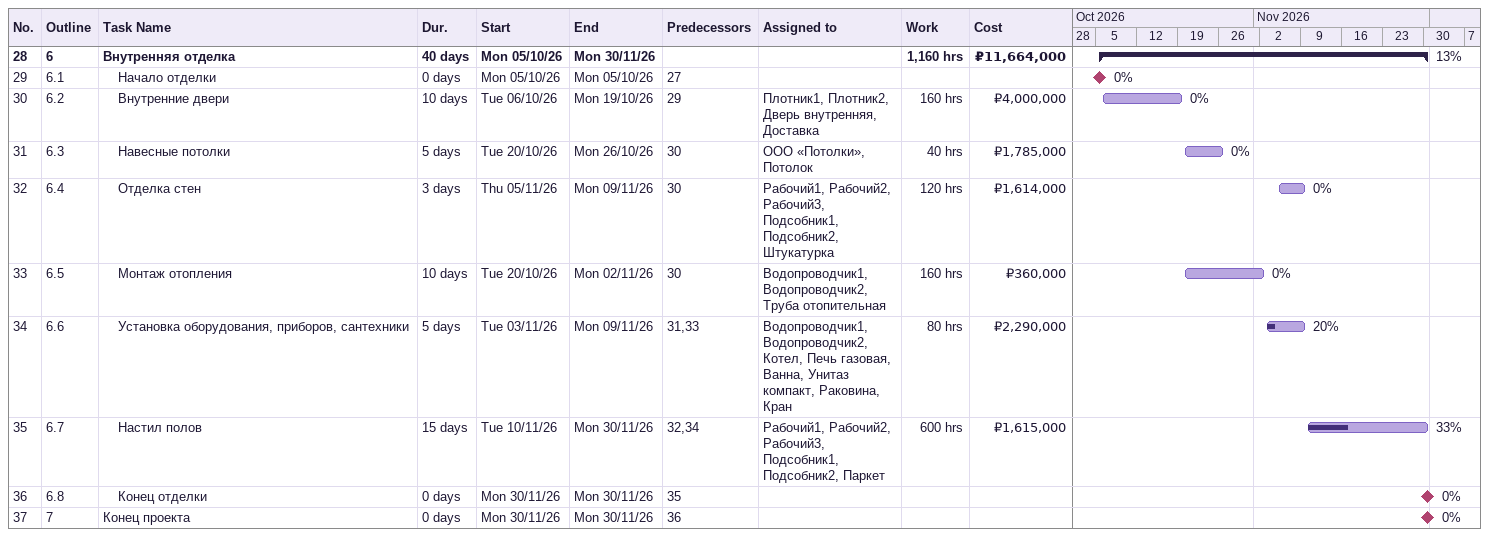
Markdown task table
| ID | WBS | Task | Duration | Start | Finish | Predecessors | Resources | % complete | Work (h) | Cost (₽) |
|---|---|---|---|---|---|---|---|---|---|---|
| 28 | 6 | **Внутренняя отделка** | 40d | 2026-10-05 | 2026-11-30 |  |  | 13 | 1160 | 11664000 |
| 29 | 6.1 | Начало отделки | 0d | 2026-10-05 | 2026-10-05 | 27 |  | 0 |  |  |
| 30 | 6.2 | Внутренние двери | 10d | 2026-10-06 | 2026-10-19 | 29 | Плотник1, Плотник2, Дверь внутренняя, Доставка | 0 | 160 | 4000000 |
| 31 | 6.3 | Навесные потолки | 5d | 2026-10-20 | 2026-10-26 | 30 | ООО «Потолки», Потолок | 0 | 40 | 1785000 |
| 32 | 6.4 | Отделка стен | 3d | 2026-11-05 | 2026-11-09 | 30 | Рабочий1, Рабочий2, Рабочий3, Подсобник1, Подсобник2, Штукатурка | 0 | 120 | 1614000 |
| 33 | 6.5 | Монтаж отопления | 10d | 2026-10-20 | 2026-11-02 | 30 | Водопроводчик1, Водопроводчик2, Труба отопительная | 0 | 160 | 360000 |
| 34 | 6.6 | Установка оборудования, приборов, сантехники | 5d | 2026-11-03 | 2026-11-09 | 31, 33 | Водопроводчик1, Водопроводчик2, Котел, Печь газовая, Ванна, Унитаз компакт, Раковина, Кран | 20 | 80 | 2290000 |
| 35 | 6.7 | Настил полов | 15d | 2026-11-10 | 2026-11-30 | 32, 34 | Рабочий1, Рабочий2, Рабочий3, Подсобник1, Подсобник2, Паркет | 33 | 600 | 1615000 |
| 36 | 6.8 | Конец отделки | 0d | 2026-11-30 | 2026-11-30 | 35 |  | 0 |  |  |
| 37 | 7 | Конец проекта | 0d | 2026-11-30 | 2026-11-30 | 36 |  | 0 |  |  |
